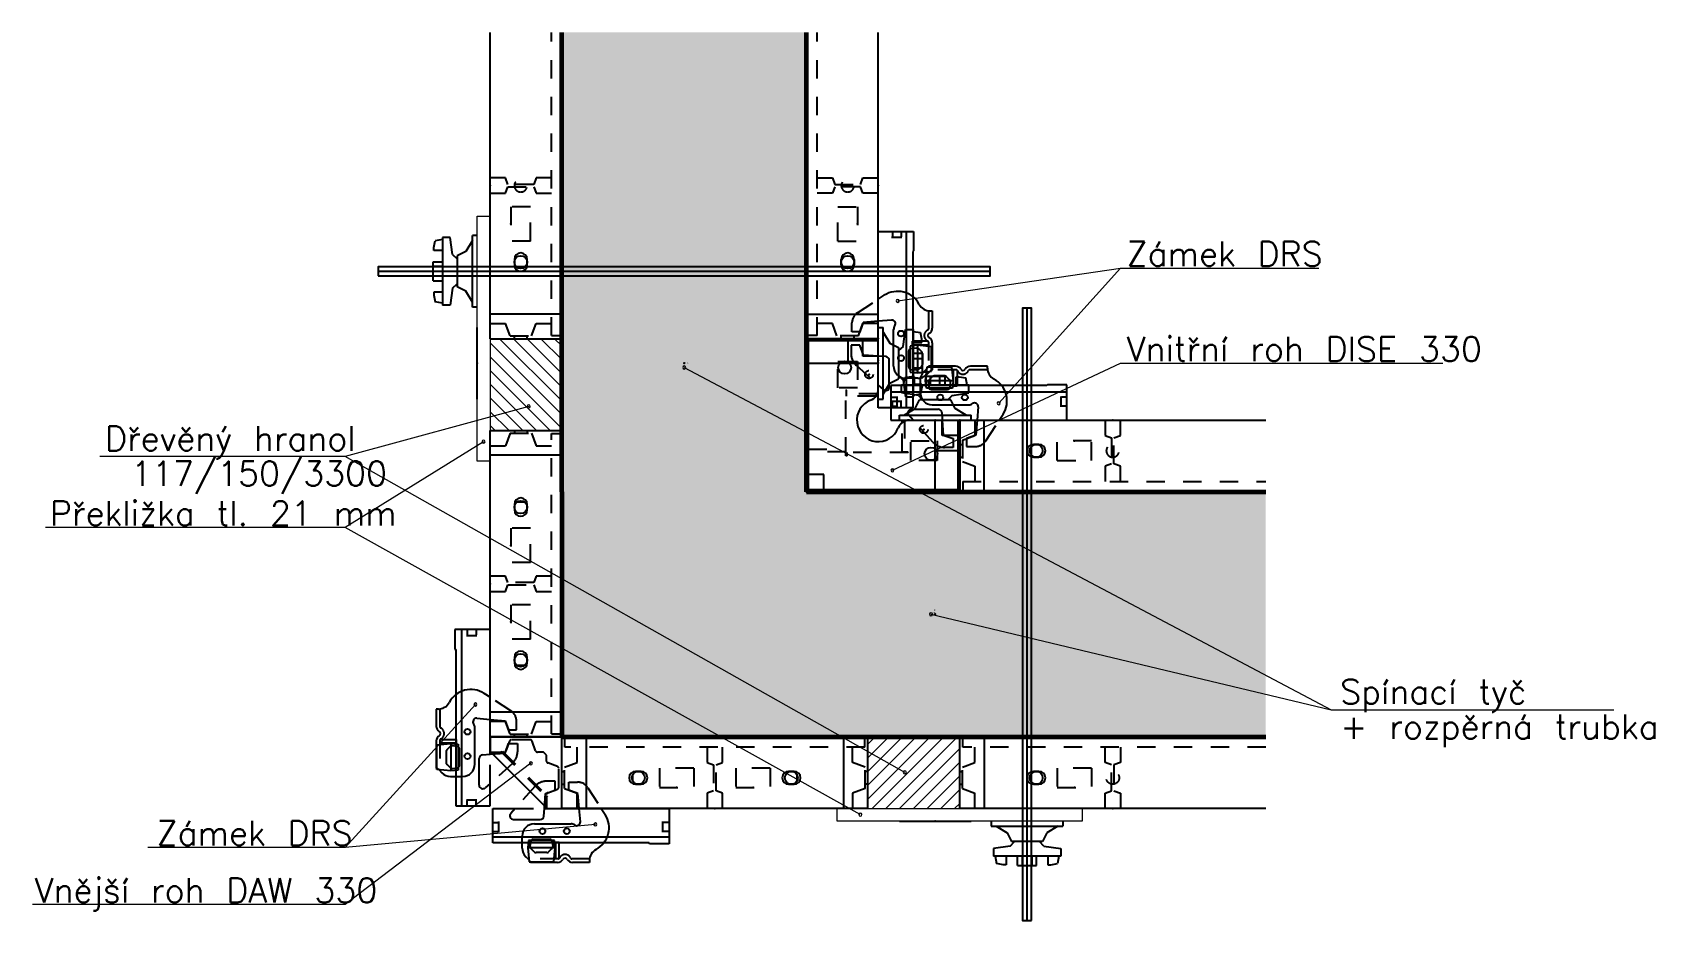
# Model space of a CAD drawing. Header units: millimetres. Extents: x -3518363 to 3223740, y -1530229 to 774657.
# Drawn here: x 2013355 to 2016005, y 33185 to 34635 of the extents above; entities that cross this region are included whole.
import ezdxf

# ---------------------------------------------------------------- set-up
doc = ezdxf.new("R2010")
doc.units = ezdxf.units.MM
doc.header["$LTSCALE"] = 15
doc.header["$MEASUREMENT"] = 0
doc.linetypes.add('104', pattern=[4, 2, -2])
doc.layers.get('0').update_dxf_attribs({"linetype": 'CONTINUOUS'})
for name, color, linetype, lineweight in [('Bloky', 7, 'CONTINUOUS', 15), ('Hatch', 7, 'CONTINUOUS', 15), ('texty', 255, 'CONTINUOUS', 15), ('Velmi tlustá', 10, 'CONTINUOUS', 60)]:
    doc.layers.add(name, color=color, linetype=linetype, lineweight=lineweight)
doc.layers.add('PERI_HELPLINE', color=140, linetype='CONTINUOUS', plot=False)
doc.layers.add('PERI_HIDDEN', color=30, linetype='104', plot=False)
doc.styles.add('PERI-Blocktxt', font='arial.ttf')
doc.styles.add('PERI-txt-arial', font='arial.ttf')
doc.styles.get("Standard").update_dxf_attribs({"font": 'txt.shx'})

msp = doc.modelspace()

# ---------------------------------------------------------------- hatches: boundary and pattern name
at = {"layer": 'Bloky', "true_color": 0x939598}
h = msp.add_hatch(dxfattribs=at)
h.set_pattern_fill('ANSI31', color=252, scale=5, angle=-90)
h.set_pattern_definition([(315, (1803761.233, 563066.554), (11.22532015, 11.22532015), [])])
h.paths.add_polyline_path([(2014219.766, 34135), (2014102.766, 34135), (2014102.766, 33985), (2014219.766, 33985)])
h = msp.add_hatch(dxfattribs=at)
h.set_pattern_fill('ANSI31', color=252, scale=5)
h.set_pattern_definition([(45, (1485788.213, -176973.534), (-11.22532015, 11.22532015), [])])
h.paths.add_polyline_path([(2014719.766, 33485), (2014719.766, 33368), (2014869.766, 33368), (2014869.766, 33485)])
at = {"layer": 'Hatch', "true_color": 0x939598}
h = msp.add_hatch(color=252, dxfattribs=at)
h.dxf.hatch_style = 1
h.paths.add_polyline_path([(2014619.766, 34635), (2014219.766, 34635), (2014219.766, 33885), (2014219.766, 33485), (2014619.766, 33485), (2015369.766, 33485), (2015369.766, 33885), (2014619.766, 33885)])
h.paths.add_polyline_path([(2014221.003, 34134.748), (2014221.003, 34138.044), (2014219.503, 34138.044), (2014219.503, 34134.748)], flags=24)
h.paths.add_polyline_path([(2014221.686, 34134.612), (2014221.686, 34143.887), (2014219.358, 34143.887), (2014219.358, 34134.612)], flags=9)
h.paths.add_polyline_path([(2014869.514, 33883.763), (2014872.81, 33883.763), (2014872.81, 33885.263), (2014869.514, 33885.263)], flags=8)
h.paths.add_polyline_path([(2014869.378, 33883.08), (2014878.653, 33883.08), (2014878.653, 33885.409), (2014869.378, 33885.409)], flags=24)
h.paths.add_polyline_path([(2014620.016, 34134.748), (2014620.016, 34138.044), (2014618.516, 34138.044), (2014618.516, 34134.748)], flags=24)
h.paths.add_polyline_path([(2014620.18, 34134.612), (2014620.18, 34143.887), (2014617.852, 34143.887), (2014617.852, 34134.612)], flags=25)

# ---------------------------------------------------------------- linework, layer by layer
at = {"color": 0, "linetype": 'ByBlock'}
for p, q in [((2014102.766, 34135), (2014102.766, 34635)), ((2014219.766, 34135), (2014219.766, 34635)), ((2014619.766, 34135), (2014619.766, 34635)), ((2014736.766, 34135), (2014736.766, 34635)), ((2014010.766, 34284), (2014012.683, 34294.869)), ((2014024.766, 34297), (2014012.683, 34294.869)), ((2014024.766, 34300), (2014024.766, 34190)), ((2014037.401, 34300), (2014024.766, 34300)), ((2014041.271, 34272.464), (2014037.401, 34300)), ((2014073.766, 34295.5), (2014062.766, 34277.533)), ((2014081.766, 34303.5), (2014073.766, 34303.5)), ((2014073.766, 34186.5), (2014073.766, 34303.5)), ((2014736.766, 34163.444), (2014736.766, 34310.252)), ((2014736.766, 34310.252), (2014794.387, 34310.252)), ((2014775.39, 34300.252), (2014758.331, 34300.252)), ((2014759.766, 34309.206), (2014759.766, 34301.407)), ((2014774.266, 34309.206), (2014774.266, 34301.407)), ((2014782.887, 34022.252), (2014782.887, 34310.252)), ((2014794.387, 34310.252), (2014794.387, 34278.252)), ((2014010.766, 34279), (2014010.766, 34284)), ((2014024.766, 34279), (2014010.766, 34279)), ((2014041.271, 34272.464), (2014048.783, 34265.558)), ((2014062.766, 34277.533), (2014048.783, 34270.417)), ((2014048.783, 34270.417), (2014048.783, 34219.583)), ((2014142.266, 34264.5), (2014142.266, 34255.5)), ((2014163.266, 34255.5), (2014163.266, 34264.5)), ((2014676.266, 34255.5), (2014676.266, 34264.5)), ((2014697.266, 34264.5), (2014697.266, 34255.5)), ((2014794.387, 34278.252), (2014793.13, 34277.526)), ((2014793.13, 34277.526), (2014793.13, 34022.252)), ((2014009.766, 34260.561), (2014024.766, 34260.561)), ((2014009.766, 34229.439), (2014009.766, 34260.561)), ((2014024.766, 34252.78), (2014009.766, 34252.78)), ((2014024.766, 34237.22), (2014009.766, 34237.22)), ((2014009.766, 34229.439), (2014024.766, 34229.439)), ((2014010.766, 34211), (2014010.766, 34206)), ((2014024.766, 34211), (2014010.766, 34211)), ((2014041.271, 34217.536), (2014037.401, 34190)), ((2014041.271, 34217.536), (2014048.783, 34224.442)), ((2014062.766, 34212.467), (2014048.783, 34219.583)), ((2014073.766, 34194.5), (2014062.766, 34212.467)), ((2014010.766, 34206), (2014012.683, 34195.131)), ((2014024.766, 34193), (2014012.683, 34195.131)), ((2014037.401, 34190), (2014024.766, 34190)), ((2014081.766, 34186.5), (2014073.766, 34186.5)), ((2014736.766, 34199.458), (2014746.601, 34205.845)), ((2014758.364, 34165.334), (2014736.766, 34163.444)), ((2014736.766, 34106.556), (2014736.766, 34163.444)), ((2014821.452, 34180.298), (2014824.886, 34180.298)), ((2014824.886, 34180.298), (2014824.886, 34152.422)), ((2014081.766, 34036.5), (2014081.766, 34153.5)), ((2014102.766, 34135), (2014219.766, 34135)), ((2014736.766, 34135), (2014619.766, 34135)), ((2014619.766, 34135), (2014619.766, 33885)), ((2014736.766, 34135), (2014619.766, 34135)), ((2014622.766, 34132), (2014736.766, 34132)), ((2014622.766, 33888), (2014622.766, 34131.5)), ((2014736.766, 34153.5), (2014744.766, 34153.5)), ((2014736.766, 34036.5), (2014736.766, 34153.5)), ((2014736.766, 34041), (2014736.766, 34135)), ((2014744.766, 34036.5), (2014744.766, 34153.5)), ((2014744.766, 34145.5), (2014755.766, 34127.533)), ((2014761.886, 34090.298), (2014761.886, 34150.029)), ((2014777.262, 34122.464), (2014781.132, 34150)), ((2014781.132, 34150), (2014793.766, 34150)), ((2014793.766, 34150), (2014793.766, 34040)), ((2014793.766, 34147), (2014805.85, 34144.869)), ((2014807.766, 34134), (2014805.85, 34144.869)), ((2014807.766, 34129), (2014807.766, 34134)), ((2014749.185, 34105.687), (2014736.766, 34106.556)), ((2014755.766, 34127.533), (2014769.75, 34120.417)), ((2014777.262, 34122.464), (2014769.75, 34115.558)), ((2014769.75, 34120.417), (2014769.75, 34069.583)), ((2014786.886, 34088.371), (2014786.886, 34115.225)), ((2014800.887, 34124.294), (2014788.887, 34123.033)), ((2014788.887, 34123.033), (2014788.887, 34080.561)), ((2014793.766, 34129), (2014807.766, 34129)), ((2014808.766, 34110.561), (2014793.766, 34110.561)), ((2014823.887, 34121.877), (2014800.887, 34124.294)), ((2014800.887, 34123.609), (2014800.887, 34080.354)), ((2014808.766, 34079.439), (2014808.766, 34110.561)), ((2014823.887, 34081.717), (2014823.887, 34121.877)), ((2014824.886, 34128.173), (2014824.886, 34084.047)), ((2014678.565, 34098), (2014684.968, 34098)), ((2014754.766, 34056.252), (2014754.766, 34099.702)), ((2014788.887, 34080.561), (2014800.887, 34079.3)), ((2014793.766, 34102.78), (2014808.766, 34102.78)), ((2014793.766, 34087.22), (2014808.766, 34087.22)), ((2014808.766, 34079.439), (2014793.766, 34079.439)), ((2014800.887, 34079.3), (2014823.887, 34081.717)), ((2014815.671, 34085.511), (2014810.922, 34080.762)), ((2014814.066, 34066.121), (2014816.484, 34089.121)), ((2014820.277, 34080.904), (2014815.529, 34076.156)), ((2014816.484, 34089.121), (2014856.643, 34089.121)), ((2014862.94, 34090.12), (2014818.813, 34090.12)), ((2014856.643, 34089.121), (2014859.06, 34066.121)), ((2014915.064, 34090.12), (2014887.189, 34090.12)), ((2014915.064, 34086.686), (2014915.064, 34090.12)), ((2014736.766, 34022.252), (2014736.766, 34058.983)), ((2014736.766, 34058.983), (2014744.752, 34051.793)), ((2014744.766, 34044.5), (2014755.766, 34062.467)), ((2014755.766, 34062.467), (2014769.75, 34069.583)), ((2015012.293, 34058.364), (2014757.019, 34058.364)), ((2014757.019, 34058.364), (2014757.019, 34002)), ((2014777.262, 34067.536), (2014769.75, 34074.442)), ((2014884.766, 34059), (2014774.766, 34059)), ((2014774.766, 34046.365), (2014774.766, 34059)), ((2014777.262, 34067.536), (2014781.132, 34040)), ((2014777.766, 34059), (2014779.897, 34071.083)), ((2014790.766, 34073), (2014779.897, 34071.083)), ((2014801.386, 34070.298), (2014781.886, 34070.298)), ((2014795.766, 34073), (2014790.766, 34073)), ((2014793.766, 34061), (2014807.766, 34061)), ((2014795.766, 34059), (2014795.766, 34073)), ((2014805.064, 34066.62), (2014805.064, 34047.12)), ((2014807.766, 34056), (2014805.85, 34045.131)), ((2014807.766, 34061), (2014807.766, 34056)), ((2014815.327, 34054.121), (2014814.066, 34066.121)), ((2014814.206, 34074), (2014845.327, 34074)), ((2014814.206, 34074), (2014814.206, 34059)), ((2014858.375, 34066.121), (2014815.121, 34066.121)), ((2014857.799, 34054.121), (2014815.327, 34054.121)), ((2014821.986, 34059), (2014821.986, 34074)), ((2014823.137, 34052.12), (2014849.991, 34052.12)), ((2014837.547, 34059), (2014837.547, 34074)), ((2014845.327, 34074), (2014845.327, 34059)), ((2014859.06, 34066.121), (2014857.799, 34054.121)), ((2014863.766, 34073), (2014868.766, 34073)), ((2014863.766, 34059), (2014863.766, 34073)), ((2014868.766, 34073), (2014879.636, 34071.083)), ((2014881.766, 34059), (2014879.636, 34071.083)), ((2014884.766, 34046.365), (2014884.766, 34059)), ((2015013.019, 34059.621), (2015012.293, 34058.364)), ((2015045.019, 34059.621), (2015013.019, 34059.621)), ((2015045.019, 34002), (2015045.019, 34059.621)), ((2014736.766, 34041), (2014732.588, 34041)), ((2014736.766, 34045), (2014734.993, 34045)), ((2014736.766, 34036.5), (2014744.766, 34036.5)), ((2014757.019, 34048.121), (2015045.019, 34048.121)), ((2014758.065, 34039.5), (2014765.864, 34039.5)), ((2014758.065, 34025), (2014765.864, 34025)), ((2014775.39, 34032.252), (2014758.331, 34032.252)), ((2014759.766, 34023.299), (2014759.766, 34031.098)), ((2014767.019, 34040.623), (2014767.019, 34023.565)), ((2014774.266, 34023.299), (2014774.266, 34031.098)), ((2014802.302, 34042.496), (2014774.766, 34046.365)), ((2014781.132, 34040), (2014793.766, 34040)), ((2014793.766, 34043), (2014805.85, 34045.131)), ((2014797.234, 34021), (2014804.35, 34034.983)), ((2014802.302, 34042.496), (2014809.209, 34034.983)), ((2014855.183, 34034.983), (2014804.35, 34034.983)), ((2014825.064, 34027.12), (2014884.796, 34027.12)), ((2014857.231, 34042.496), (2014850.324, 34034.983)), ((2014862.299, 34021), (2014855.183, 34034.983)), ((2014857.231, 34042.496), (2014884.766, 34046.365)), ((2015035.019, 34040.623), (2015035.019, 34023.565)), ((2015043.972, 34039.5), (2015036.173, 34039.5)), ((2015043.972, 34025), (2015036.173, 34025)), ((2014793.13, 34022.252), (2014736.766, 34022.252)), ((2014757.019, 34002), (2014793.75, 34002)), ((2014771.266, 34010), (2014888.266, 34010)), ((2014771.266, 34002), (2014771.266, 34010)), ((2014771.266, 34002), (2014888.266, 34002)), ((2014775.766, 34002), (2014869.766, 34002)), ((2014775.766, 33997.821), (2014775.766, 34002)), ((2014779.266, 34010), (2014797.234, 34021)), ((2014793.75, 34002), (2014786.56, 34009.985)), ((2014791.019, 34020), (2014834.468, 34020)), ((2014840.454, 34014.419), (2014841.322, 34002)), ((2014841.322, 34002), (2014898.211, 34002)), ((2014880.266, 34010), (2014862.299, 34021)), ((2014866.766, 34002), (2014866.766, 33888)), ((2014869.766, 33885), (2014869.766, 34002)), ((2014869.766, 34002), (2015369.766, 34002)), ((2014869.766, 34002), (2014869.766, 33885)), ((2014888.266, 34002), (2014888.266, 34010)), ((2014900.1, 34023.597), (2014898.211, 34002)), ((2014898.211, 34002), (2015045.019, 34002)), ((2014934.224, 34002), (2014940.611, 34011.834)), ((2014102.766, 33485), (2014102.766, 33985)), ((2014102.766, 33985), (2014219.766, 33985)), ((2014219.766, 33485), (2014219.766, 33985)), ((2014832.766, 33950.202), (2014832.766, 33943.798)), ((2014999.266, 33962.5), (2014990.266, 33962.5)), ((2014990.266, 33941.5), (2014999.266, 33941.5)), ((2014147.013, 33868.783), (2014158.52, 33868.783)), ((2014619.766, 33885), (2014869.766, 33885)), ((2014866.766, 33888), (2014622.766, 33888)), ((2014869.766, 33885), (2015369.766, 33885)), ((2014142.266, 33864.5), (2014142.266, 33855.5)), ((2014163.266, 33855.5), (2014163.266, 33864.5)), ((2014102.766, 33660.252), (2014045.145, 33660.252)), ((2014045.145, 33660.252), (2014045.145, 33628.252)), ((2014056.645, 33372.252), (2014056.645, 33660.252)), ((2014065.266, 33659.206), (2014065.266, 33651.407)), ((2014079.766, 33659.206), (2014079.766, 33651.407)), ((2014102.766, 33513.444), (2014102.766, 33660.252)), ((2014045.145, 33628.252), (2014046.403, 33627.526)), ((2014046.403, 33627.526), (2014046.403, 33372.252)), ((2014064.143, 33650.252), (2014081.201, 33650.252)), ((2014142.266, 33614.5), (2014142.266, 33605.5)), ((2014158.52, 33601.217), (2014147.013, 33601.217)), ((2014163.266, 33605.5), (2014163.266, 33614.5)), ((2014102.766, 33549.458), (2014092.932, 33555.845)), ((2014018.08, 33530.298), (2014014.646, 33530.298)), ((2014014.646, 33530.298), (2014014.646, 33502.422)), ((2014077.646, 33440.298), (2014077.646, 33500.029)), ((2014081.169, 33515.334), (2014102.766, 33513.444)), ((2014102.766, 33456.556), (2014102.766, 33513.444)), ((2014014.646, 33478.173), (2014014.646, 33434.047)), ((2014015.645, 33471.877), (2014038.645, 33474.294)), ((2014015.645, 33431.717), (2014015.645, 33471.877)), ((2014038.645, 33474.294), (2014050.645, 33473.033)), ((2014038.645, 33473.609), (2014038.645, 33430.354)), ((2014050.645, 33473.033), (2014050.645, 33430.561)), ((2014219.766, 33485), (2014102.766, 33485)), ((2014102.766, 33485), (2014102.766, 33461)), ((2014102.766, 33485), (2014219.766, 33485)), ((2014219.766, 33368), (2014219.766, 33485)), ((2014719.766, 33485), (2014219.766, 33485)), ((2014219.766, 33368), (2014219.766, 33485)), ((2014719.766, 33368), (2014719.766, 33485)), ((2015369.766, 33485), (2014869.766, 33485)), ((2014869.766, 33368), (2014869.766, 33485)), ((2014052.646, 33438.371), (2014052.646, 33465.225)), ((2014084.766, 33406.252), (2014084.766, 33449.702)), ((2014090.348, 33455.687), (2014102.766, 33456.556)), ((2014103.766, 33460), (2014194.766, 33369)), ((2014038.645, 33429.3), (2014015.645, 33431.717)), ((2014019.256, 33430.904), (2014024.004, 33426.156)), ((2014038.146, 33420.298), (2014057.646, 33420.298)), ((2014050.645, 33430.561), (2014038.645, 33429.3)), ((2014335.983, 33412.246), (2014335.983, 33423.754)), ((2014349.266, 33428.5), (2014340.266, 33428.5)), ((2014599.266, 33428.5), (2014590.266, 33428.5)), ((2014603.55, 33423.754), (2014603.55, 33412.246)), ((2014999.266, 33428.5), (2014990.266, 33428.5)), ((2014102.766, 33408.983), (2014094.781, 33401.793)), ((2014102.766, 33372.252), (2014102.766, 33408.983)), ((2014340.266, 33407.5), (2014349.266, 33407.5)), ((2014590.266, 33407.5), (2014599.266, 33407.5)), ((2014990.266, 33407.5), (2014999.266, 33407.5)), ((2014046.403, 33372.252), (2014102.766, 33372.252)), ((2014064.143, 33382.252), (2014081.201, 33382.252)), ((2014065.266, 33373.299), (2014065.266, 33381.098)), ((2014079.766, 33373.299), (2014079.766, 33381.098)), ((2014107.019, 33311.636), (2014107.019, 33368)), ((2014107.019, 33368), (2014143.75, 33368)), ((2014143.75, 33368), (2014136.56, 33360.015)), ((2014190.454, 33355.581), (2014191.322, 33368)), ((2014191.322, 33368), (2014248.211, 33368)), ((2014195.766, 33368), (2014219.766, 33368)), ((2014719.766, 33368), (2014219.766, 33368)), ((2014250.1, 33346.403), (2014248.211, 33368)), ((2014248.211, 33368), (2014395.019, 33368)), ((2014284.224, 33368), (2014290.611, 33358.166)), ((2014395.019, 33368), (2014395.019, 33310.379)), ((2015369.766, 33368), (2014869.766, 33368)), ((2014108.065, 33345), (2014115.864, 33345)), ((2014117.019, 33329.377), (2014117.019, 33346.435)), ((2014141.019, 33350), (2014184.468, 33350)), ((2014175.064, 33342.88), (2014234.796, 33342.88)), ((2014385.019, 33329.377), (2014385.019, 33346.435)), ((2014393.972, 33345), (2014386.173, 33345)), ((2014771.266, 33347), (2014888.266, 33347)), ((2014921.266, 33347), (2014921.266, 33339)), ((2014921.266, 33339), (2015038.266, 33339)), ((2014929.266, 33339), (2014947.234, 33328)), ((2015030.266, 33339), (2015012.299, 33328)), ((2015038.266, 33347), (2015038.266, 33339)), ((2014107.019, 33321.879), (2014395.019, 33321.879)), ((2014362.293, 33311.636), (2014107.019, 33311.636)), ((2014108.065, 33330.5), (2014115.864, 33330.5)), ((2014155.064, 33303.38), (2014155.064, 33322.88)), ((2014165.327, 33315.879), (2014164.066, 33303.879)), ((2014207.799, 33315.879), (2014165.327, 33315.879)), ((2014173.137, 33317.88), (2014199.991, 33317.88)), ((2014209.06, 33303.879), (2014207.799, 33315.879)), ((2014363.019, 33310.379), (2014362.293, 33311.636)), ((2014395.019, 33310.379), (2014363.019, 33310.379)), ((2014393.972, 33330.5), (2014386.173, 33330.5)), ((2014947.234, 33328), (2014954.35, 33314.017)), ((2014952.302, 33306.504), (2014959.209, 33314.017)), ((2015005.183, 33314.017), (2014954.35, 33314.017)), ((2015007.231, 33306.504), (2015000.324, 33314.017)), ((2015012.299, 33328), (2015005.183, 33314.017)), ((2014165.671, 33284.489), (2014160.922, 33289.238)), ((2014164.066, 33303.879), (2014166.484, 33280.879)), ((2014208.375, 33303.879), (2014165.121, 33303.879)), ((2014206.643, 33280.879), (2014209.06, 33303.879)), ((2014265.064, 33283.314), (2014265.064, 33279.88)), ((2014952.302, 33306.504), (2014924.766, 33302.635)), ((2014924.766, 33302.635), (2014924.766, 33290)), ((2015034.766, 33290), (2014924.766, 33290)), ((2014927.766, 33290), (2014929.897, 33277.917)), ((2014945.766, 33290), (2014945.766, 33276)), ((2014964.206, 33275), (2014964.206, 33290)), ((2014971.986, 33290), (2014971.986, 33275)), ((2014987.547, 33290), (2014987.547, 33275)), ((2014995.327, 33275), (2014995.327, 33290)), ((2015007.231, 33306.504), (2015034.766, 33302.635)), ((2015013.766, 33290), (2015013.766, 33276)), ((2015031.766, 33290), (2015029.636, 33277.917)), ((2015034.766, 33302.635), (2015034.766, 33290)), ((2014166.484, 33280.879), (2014206.643, 33280.879)), ((2014212.94, 33279.88), (2014168.813, 33279.88)), ((2014265.064, 33279.88), (2014237.189, 33279.88)), ((2014940.766, 33276), (2014929.897, 33277.917)), ((2014945.766, 33276), (2014940.766, 33276)), ((2014964.206, 33275), (2014995.327, 33275)), ((2015013.766, 33276), (2015018.766, 33276)), ((2015018.766, 33276), (2015029.636, 33277.917))]:
    msp.add_line(p, q, dxfattribs=at)
for points in [[(2013919.766, 34237.5), (2014919.766, 34237.5), (2014919.766, 34252.5), (2013919.766, 34252.5)], [(2014987.266, 33185), (2014987.266, 34185), (2014972.266, 34185), (2014972.266, 33185)]]:
    msp.add_lwpolyline(points, close=True, dxfattribs=at)
for centre, radius in [((2014152.766, 34260), 10.5), ((2014686.766, 34260), 10.5), ((2014773.886, 34143.298), 4.75), ((2014773.886, 34103.298), 4.75), ((2014681.766, 34088), 10.5), ((2014838.064, 34039.12), 4.75), ((2014878.064, 34039.12), 4.75), ((2014822.766, 33947), 10.5), ((2014994.766, 33952), 10.5), ((2014152.766, 33860), 10.5), ((2014152.766, 33610), 10.5), ((2014065.646, 33493.298), 4.75), ((2014065.646, 33453.298), 4.75), ((2014344.766, 33418), 10.5), ((2014594.766, 33418), 10.5), ((2014994.766, 33418), 10.5), ((2014188.064, 33330.88), 4.75), ((2014228.064, 33330.88), 4.75)]:
    msp.add_circle(centre, radius, dxfattribs=at)
for centre, radius, start, end in [((2014152.766, 34264.5), 10.5, 0, 180), ((2014686.766, 34264.5), 10.5, 0, 180), ((2014152.766, 34255.5), 10.5, 180, 0), ((2014686.766, 34255.5), 10.5, 180, 0), ((2014768.386, 34172.298), 40, 27.818139, 123), ((2014821.452, 34200.298), 20, 207.818139, 270), ((2014758.886, 34159.357), 6, 324.340912, 95), ((2014771.886, 34150.029), 10, 144.340912, 180), ((2014821.886, 34140.298), 4, 120, 240), ((2014814.886, 34152.422), 10, 300, 360), ((2014814.886, 34128.173), 10, 0, 60), ((2014748.766, 34099.702), 6, 0, 86), ((2014790.886, 34115.225), 4, 119.983221, 180), ((2014781.886, 34090.298), 20, 180, 270), ((2014790.886, 34088.371), 4, 180, 240), ((2014825.064, 34066.62), 20, 135, 180), ((2014805.064, 34096.117), 15, 315, 317.695679), ((2014805.064, 34096.117), 15, 332.197148, 336.432346), ((2014830.884, 34070.298), 15, 132.304321, 135), ((2014830.884, 34070.298), 15, 113.567654, 117.802852), ((2014862.94, 34080.12), 10, 30, 90), ((2014875.064, 34087.12), 4, 210, 330), ((2014887.189, 34080.12), 10, 90, 150), ((2014935.064, 34086.686), 20, 180, 242.181861), ((2014716.766, 34053.235), 20, 291.323686, 0), ((2014748.766, 34056.252), 6, 228, 0), ((2014801.386, 34090.298), 20, 270, 315), ((2014823.137, 34056.12), 4, 210, 270), ((2014849.991, 34056.12), 4, 270, 330.016779), ((2014907.064, 34033.62), 40, 327, 62.181861), ((2014736.766, 34002), 35, 111.323686, 338.676314), ((2014825.064, 34047.12), 20, 180, 270), ((2014884.796, 34037.12), 10, 270, 305.659088), ((2014894.123, 34024.12), 6, 355, 125.659088), ((2014788.001, 33982), 20, 90, 158.676314), ((2014791.019, 34014), 6, 90, 222), ((2014834.468, 34014), 6, 4, 90), ((2014990.266, 33952), 10.5, 90, 270), ((2014999.266, 33952), 10.5, 270, 90), ((2014152.766, 33864.5), 10.5, 0, 180), ((2014152.766, 33855.5), 10.5, 180, 0), ((2014152.766, 33614.5), 10.5, 0, 180), ((2014152.766, 33605.5), 10.5, 180, 0), ((2014071.146, 33522.298), 40, 57, 152.181861), ((2014018.08, 33550.298), 20, 270, 332.181861), ((2014024.646, 33502.422), 10, 180, 240), ((2014080.646, 33509.357), 6, 85, 215.659088), ((2014067.646, 33500.029), 10, 360, 35.659088), ((2014024.646, 33478.173), 10, 120, 180), ((2014017.646, 33490.298), 4, 300, 60), ((2014048.646, 33465.225), 4, 360, 60.016779), ((2014090.766, 33449.702), 6, 94, 180), ((2014103.766, 33461), 1, 180, 270), ((2014008.649, 33420.298), 15, 62.197148, 66.432346), ((2014008.649, 33420.298), 15, 45, 47.695679), ((2014038.146, 33440.298), 20, 225, 270), ((2014048.646, 33438.371), 4, 300, 0), ((2014057.646, 33440.298), 20, 270, 0), ((2014340.266, 33418), 10.5, 90, 270), ((2014349.266, 33418), 10.5, 270, 90), ((2014590.266, 33418), 10.5, 90, 270), ((2014599.266, 33418), 10.5, 270, 90), ((2014990.266, 33418), 10.5, 90, 270), ((2014999.266, 33418), 10.5, 270, 90), ((2014090.766, 33406.252), 6, 180, 312), ((2014195.766, 33369), 1, 180, 270), ((2014141.019, 33356), 6, 138, 270), ((2014175.064, 33322.88), 20, 90, 180), ((2014184.468, 33356), 6, 270, 356), ((2014234.796, 33332.88), 10, 54.340912, 90), ((2014244.123, 33345.88), 6, 234.340912, 5), ((2014257.064, 33336.38), 40, 297.818139, 33), ((2014173.137, 33313.88), 4, 90, 150), ((2014199.991, 33313.88), 4, 29.983221, 90), ((2014175.064, 33303.38), 20, 180, 225), ((2014155.064, 33273.883), 15, 42.304321, 45), ((2014212.94, 33289.88), 10, 270, 330), ((2014225.064, 33282.88), 4, 30, 150), ((2014237.189, 33289.88), 10, 210, 270), ((2014285.064, 33283.314), 20, 117.818139, 180), ((2014155.064, 33273.883), 15, 23.567654, 27.802852)]:
    msp.add_arc(centre, radius, start, end, dxfattribs=at)
at = {"layer": 'Bloky'}
for p, q in [((2014081.766, 34335), (2014102.766, 34335)), ((2014081.766, 33935), (2014081.766, 34335)), ((2014102.766, 34185), (2014102.766, 33935)), ((2014219.766, 34135), (2014102.766, 34135)), ((2014102.766, 34135), (2014102.766, 33985)), ((2014219.766, 33985), (2014219.766, 34135)), ((2014102.766, 33985), (2014219.766, 33985)), ((2014102.766, 33935), (2014081.766, 33935)), ((2014719.766, 33485), (2014719.766, 33368)), ((2014869.766, 33485), (2014719.766, 33485)), ((2014869.766, 33368), (2014869.766, 33485)), ((2014669.766, 33347), (2014669.766, 33368)), ((2014669.766, 33368), (2014919.766, 33368)), ((2014719.766, 33368), (2014869.766, 33368)), ((2015069.766, 33368), (2015069.766, 33347)), ((2015069.766, 33347), (2014669.766, 33347))]:
    msp.add_line(p, q, dxfattribs=at)
at = {"layer": 'PERI_HELPLINE'}
for p, q in [((2013919.766, 34245), (2014919.766, 34245)), ((2014979.766, 33185), (2014979.766, 34185)), ((2014219.766, 34175), (2014102.766, 34175)), ((2014619.766, 34175), (2014736.766, 34175)), ((2014686.766, 34135), (2014686.766, 34095)), ((2014619.766, 34095), (2014736.766, 34095)), ((2014829.766, 33885), (2014829.766, 34002)), ((2014909.766, 33885), (2014909.766, 34002)), ((2014869.766, 33952), (2014829.766, 33952)), ((2014219.766, 33945.039), (2014102.766, 33945.039)), ((2014219.766, 33525.039), (2014102.766, 33525.039)), ((2014259.728, 33485), (2014259.728, 33368)), ((2014679.728, 33485), (2014679.728, 33368)), ((2014909.766, 33485), (2014909.766, 33368))]:
    msp.add_line(p, q, dxfattribs=at)
for p in [(2014102.766, 34385), (2014736.766, 34385), (2014136.766, 34322.5), (2014702.766, 34322.5), (2014219.766, 34135), (2014619.766, 34135), (2014736.766, 34135.275), (2014081.766, 34095), (2014419.766, 34095), (2014736.766, 34095), (2014721.766, 34076.5), (2014829.766, 34002), (2014870.041, 34002), (2015119.766, 34002), (2014219.766, 33985), (2014811.266, 33987), (2015057.266, 33968), (2014619.766, 33885), (2014869.766, 33885), (2014136.766, 33797.5), (2014102.766, 33735), (2014829.766, 33685), (2014136.766, 33672.5), (2014102.766, 33485.275), (2014219.766, 33485), (2014219.766, 33485), (2014219.766, 33485), (2014719.766, 33485), (2014407.266, 33402), (2014532.266, 33402), (2015057.266, 33402), (2014220.041, 33368), (2014469.766, 33368), (2015119.766, 33368), (2014829.766, 33347)]:
    msp.add_point(p, dxfattribs=at)
at = {"layer": 'PERI_HIDDEN'}
for p, q in [((2014202.766, 34140), (2014202.766, 34635)), ((2014636.766, 34140), (2014636.766, 34635)), ((2014127.766, 34397.5), (2014102.766, 34397.5)), ((2014131.588, 34387), (2014127.766, 34397.5)), ((2014177.766, 34397.5), (2014173.945, 34387)), ((2014202.766, 34397.5), (2014177.766, 34397.5)), ((2014636.766, 34397.5), (2014661.766, 34397.5)), ((2014661.766, 34397.5), (2014665.588, 34387)), ((2014707.945, 34387), (2014711.766, 34397.5)), ((2014711.766, 34397.5), (2014736.766, 34397.5)), ((2014102.766, 34372.5), (2014127.766, 34372.5)), ((2014127.766, 34372.5), (2014131.588, 34383)), ((2014173.945, 34387), (2014131.588, 34387)), ((2014131.588, 34383), (2014173.945, 34383)), ((2014173.945, 34383), (2014177.766, 34372.5)), ((2014177.766, 34372.5), (2014202.766, 34372.5)), ((2014661.766, 34372.5), (2014636.766, 34372.5)), ((2014665.588, 34383), (2014661.766, 34372.5)), ((2014665.588, 34387), (2014707.945, 34387)), ((2014707.945, 34383), (2014665.588, 34383)), ((2014711.766, 34372.5), (2014707.945, 34383)), ((2014736.766, 34372.5), (2014711.766, 34372.5)), ((2014168.766, 34294.5), (2014136.766, 34294.5)), ((2014670.766, 34294.5), (2014702.766, 34294.5)), ((2014102.766, 34160), (2014127.766, 34160)), ((2014135.264, 34139.4), (2014127.766, 34160)), ((2014170.269, 34139.4), (2014177.766, 34160)), ((2014177.766, 34160), (2014202.766, 34160)), ((2014661.766, 34160), (2014636.766, 34160)), ((2014669.264, 34139.4), (2014661.766, 34160)), ((2014704.269, 34139.4), (2014711.766, 34160)), ((2014736.766, 34160), (2014711.766, 34160)), ((2014818.886, 34180.298), (2014818.886, 34151.206)), ((2014135.264, 34139.4), (2014170.269, 34139.4)), ((2014142.266, 34135), (2014142.266, 34139.4)), ((2014163.266, 34135), (2014163.266, 34139.4)), ((2014202.766, 34140), (2014219.766, 34140)), ((2014636.766, 34140), (2014619.766, 34140)), ((2014704.269, 34139.4), (2014669.264, 34139.4)), ((2014676.266, 34135), (2014676.266, 34139.4)), ((2014676.266, 34135), (2014676.266, 34132)), ((2014697.266, 34135), (2014697.266, 34139.4)), ((2014697.266, 34135), (2014697.266, 34132)), ((2014711.766, 34106.5), (2014711.766, 34132)), ((2014622.766, 34105), (2014619.766, 34105)), ((2014736.766, 34106.5), (2014711.766, 34106.5)), ((2014736.766, 34058.983), (2014736.766, 34106.556)), ((2014790.468, 34119.203), (2014798.989, 34120.098)), ((2014802.236, 34118.949), (2014807.715, 34113.469)), ((2014808.886, 34110.641), (2014808.886, 34092.955)), ((2014818.886, 34129.389), (2014818.886, 34079.513)), ((2014622.766, 34085), (2014619.766, 34085)), ((2014670.766, 34055), (2014670.766, 34098)), ((2014670.766, 34098), (2014678.565, 34098)), ((2014684.968, 34098), (2014702.766, 34098)), ((2014702.766, 34098), (2014702.766, 34055)), ((2014798.989, 34083.497), (2014790.468, 34084.393)), ((2014807.715, 34090.126), (2014802.236, 34084.647)), ((2014864.155, 34084.12), (2014814.28, 34084.12)), ((2014915.064, 34084.12), (2014885.973, 34084.12)), ((2014702.766, 34055), (2014670.766, 34055)), ((2014818.264, 34064.223), (2014819.159, 34055.702)), ((2014824.893, 34072.948), (2014819.413, 34067.469)), ((2014845.407, 34074.12), (2014827.721, 34074.12)), ((2014853.715, 34067.469), (2014848.236, 34072.948)), ((2014853.969, 34055.702), (2014854.865, 34064.223)), ((2014684.766, 34051), (2014683.766, 34051)), ((2014683.766, 33944), (2014683.766, 34051)), ((2014684.766, 34041), (2014684.766, 34051)), ((2014734.993, 34045), (2014684.766, 34045)), ((2014732.588, 34041), (2014684.766, 34041)), ((2014779.766, 34002), (2014779.766, 33950)), ((2014793.75, 34002), (2014841.322, 34002)), ((2014841.266, 33977), (2014841.266, 34002)), ((2014894.766, 34002), (2014894.766, 33977)), ((2015107.266, 34002), (2015107.266, 33977)), ((2015132.266, 33977), (2015132.266, 34002)), ((2014135.264, 33980.6), (2014127.766, 33960)), ((2014135.264, 33980.6), (2014170.269, 33980.6)), ((2014142.266, 33985), (2014142.266, 33980.6)), ((2014163.266, 33985), (2014163.266, 33980.6)), ((2014170.269, 33980.6), (2014177.766, 33960)), ((2014202.766, 33490), (2014202.766, 33980)), ((2014202.766, 33980), (2014219.766, 33980)), ((2014775.766, 33950), (2014775.766, 33997.821)), ((2014866.266, 33977), (2014841.266, 33977)), ((2014874.166, 33969.502), (2014894.766, 33977)), ((2015107.266, 33977), (2015117.766, 33973.178)), ((2015117.766, 33973.178), (2015117.766, 33930.822)), ((2015121.766, 33973.178), (2015132.266, 33977)), ((2015121.766, 33930.822), (2015121.766, 33973.178)), ((2014102.766, 33960), (2014127.766, 33960)), ((2014177.766, 33960), (2014202.766, 33960)), ((2014622.766, 33954.5), (2014683.766, 33954.5)), ((2014683.766, 33950.5), (2014622.766, 33950.5)), ((2014785.766, 33949), (2014685.766, 33949)), ((2014685.766, 33944), (2014685.766, 33949)), ((2014785.766, 33950), (2014775.766, 33950)), ((2014785.766, 33949), (2014785.766, 33950)), ((2014789.766, 33968), (2014832.766, 33968)), ((2014789.766, 33936), (2014789.766, 33968)), ((2014832.766, 33968), (2014832.766, 33950.202)), ((2014869.766, 33962.5), (2014866.766, 33962.5)), ((2014869.766, 33962.5), (2014874.166, 33962.5)), ((2014874.166, 33969.502), (2014874.166, 33934.498)), ((2015029.266, 33936), (2015029.266, 33968)), ((2014685.766, 33944), (2014683.766, 33944)), ((2014832.766, 33936), (2014789.766, 33936)), ((2014832.766, 33943.798), (2014832.766, 33936)), ((2014869.766, 33941.5), (2014866.766, 33941.5)), ((2014869.766, 33941.5), (2014874.166, 33941.5)), ((2014874.166, 33934.498), (2014894.766, 33927)), ((2014894.766, 33927), (2014894.766, 33902)), ((2015117.766, 33930.822), (2015107.266, 33927)), ((2015107.266, 33927), (2015107.266, 33902)), ((2015132.266, 33927), (2015121.766, 33930.822)), ((2015132.266, 33902), (2015132.266, 33927)), ((2014647.766, 33913), (2014622.766, 33913)), ((2014647.766, 33888), (2014647.766, 33913)), ((2014874.766, 33902), (2015369.766, 33902)), ((2014874.766, 33902), (2014874.766, 33885)), ((2014819.766, 33885), (2014819.766, 33888)), ((2014839.766, 33885), (2014839.766, 33888)), ((2014168.766, 33769.5), (2014136.766, 33769.5)), ((2014127.766, 33747.5), (2014102.766, 33747.5)), ((2014131.588, 33737), (2014127.766, 33747.5)), ((2014173.945, 33737), (2014131.588, 33737)), ((2014177.766, 33747.5), (2014173.945, 33737)), ((2014202.766, 33747.5), (2014177.766, 33747.5)), ((2014102.766, 33722.5), (2014127.766, 33722.5)), ((2014127.766, 33722.5), (2014131.588, 33733)), ((2014131.588, 33733), (2014173.945, 33733)), ((2014173.945, 33733), (2014177.766, 33722.5)), ((2014177.766, 33722.5), (2014202.766, 33722.5)), ((2014168.766, 33644.5), (2014136.766, 33644.5)), ((2014020.646, 33530.298), (2014020.646, 33501.206)), ((2014127.766, 33510), (2014102.766, 33510)), ((2014135.264, 33489.4), (2014127.766, 33510)), ((2014170.269, 33489.4), (2014177.766, 33510)), ((2014177.766, 33510), (2014202.766, 33510)), ((2014020.646, 33479.389), (2014020.646, 33429.513)), ((2014037.297, 33468.949), (2014031.818, 33463.469)), ((2014049.065, 33469.203), (2014040.544, 33470.098)), ((2014134.327, 33478.026), (2014128.485, 33461.974)), ((2014135.264, 33489.4), (2014170.269, 33489.4)), ((2014168.386, 33480), (2014137.146, 33480)), ((2014142.266, 33485), (2014142.266, 33489.4)), ((2014163.266, 33485), (2014163.266, 33489.4)), ((2014177.048, 33461.974), (2014171.206, 33478.026)), ((2014202.766, 33490), (2014219.766, 33490)), ((2014224.766, 33468), (2014224.766, 33485)), ((2014714.766, 33468), (2014714.766, 33485)), ((2014874.766, 33468), (2014874.766, 33485)), ((2014030.646, 33460.641), (2014030.646, 33442.955)), ((2014102.766, 33408.983), (2014102.766, 33456.556)), ((2014103.766, 33460), (2014120.352, 33460)), ((2014121.059, 33459.707), (2014122.827, 33461.475)), ((2014121.059, 33459.707), (2014194.474, 33386.293)), ((2014122.827, 33461.475), (2014196.241, 33388.061)), ((2014125.666, 33460), (2014124.984, 33459.318)), ((2014133.018, 33451.284), (2014131.25, 33449.517)), ((2014189.766, 33460), (2014179.867, 33460)), ((2014194.766, 33455), (2014189.766, 33460)), ((2014194.766, 33445.101), (2014194.766, 33455)), ((2014212.793, 33436.439), (2014196.74, 33442.282)), ((2014224.166, 33435.502), (2014244.766, 33443)), ((2014714.766, 33468), (2014224.766, 33468)), ((2014244.766, 33443), (2014244.766, 33468)), ((2014457.266, 33468), (2014457.266, 33443)), ((2014457.266, 33443), (2014467.766, 33439.178)), ((2014471.766, 33439.178), (2014482.266, 33443)), ((2014482.266, 33443), (2014482.266, 33468)), ((2014694.766, 33443), (2014694.766, 33468)), ((2014715.366, 33435.502), (2014694.766, 33443)), ((2014874.166, 33435.502), (2014894.766, 33443)), ((2015369.766, 33468), (2014874.766, 33468)), ((2014894.766, 33443), (2014894.766, 33468)), ((2015107.266, 33443), (2015107.266, 33468)), ((2015117.766, 33439.178), (2015107.266, 33443)), ((2015132.266, 33443), (2015121.766, 33439.178)), ((2015132.266, 33468), (2015132.266, 33443)), ((2014031.818, 33440.126), (2014037.297, 33434.647)), ((2014040.544, 33433.497), (2014049.065, 33434.393)), ((2014214.766, 33402.38), (2014214.766, 33433.62)), ((2014219.766, 33428.5), (2014224.166, 33428.5)), ((2014224.166, 33400.498), (2014224.166, 33435.502)), ((2014435.266, 33434), (2014435.266, 33402)), ((2014467.766, 33439.178), (2014467.766, 33396.822)), ((2014471.766, 33396.822), (2014471.766, 33439.178)), ((2014560.266, 33434), (2014560.266, 33402)), ((2014715.366, 33400.498), (2014715.366, 33435.502)), ((2014719.766, 33428.5), (2014715.366, 33428.5)), ((2014869.766, 33428.5), (2014874.166, 33428.5)), ((2014874.166, 33400.498), (2014874.166, 33435.502)), ((2015085.266, 33434), (2015085.266, 33402)), ((2015117.766, 33396.822), (2015117.766, 33439.178)), ((2015121.766, 33439.178), (2015121.766, 33396.822)), ((2014186.051, 33398.251), (2014184.283, 33396.483)), ((2014194.085, 33390.217), (2014194.766, 33390.899)), ((2014196.74, 33393.718), (2014212.793, 33399.561)), ((2014219.766, 33407.5), (2014224.166, 33407.5)), ((2014224.166, 33400.498), (2014244.766, 33393)), ((2014244.766, 33368), (2014244.766, 33393)), ((2014467.766, 33396.822), (2014457.266, 33393)), ((2014457.266, 33393), (2014457.266, 33368)), ((2014482.266, 33393), (2014471.766, 33396.822)), ((2014482.266, 33368), (2014482.266, 33393)), ((2014715.366, 33400.498), (2014694.766, 33393)), ((2014694.766, 33393), (2014694.766, 33368)), ((2014719.766, 33407.5), (2014715.366, 33407.5)), ((2014869.766, 33407.5), (2014874.166, 33407.5)), ((2014874.166, 33400.498), (2014894.766, 33393)), ((2014894.766, 33368), (2014894.766, 33393)), ((2015107.266, 33393), (2015117.766, 33396.822)), ((2015107.266, 33368), (2015107.266, 33393)), ((2015121.766, 33396.822), (2015132.266, 33393)), ((2015132.266, 33393), (2015132.266, 33368)), ((2014143.75, 33368), (2014191.322, 33368)), ((2014196.241, 33388.061), (2014194.474, 33386.293)), ((2014194.766, 33385.586), (2014194.766, 33369)), ((2014168.264, 33305.777), (2014169.159, 33314.298)), ((2014203.969, 33314.298), (2014204.865, 33305.777)), ((2014214.155, 33285.88), (2014164.28, 33285.88)), ((2014174.893, 33297.052), (2014169.413, 33302.531)), ((2014195.407, 33295.88), (2014177.721, 33295.88)), ((2014203.715, 33302.531), (2014198.236, 33297.052)), ((2014265.064, 33285.88), (2014235.973, 33285.88))]:
    msp.add_line(p, q, dxfattribs=at)
at = {"layer": 'PERI_HIDDEN', "extrusion": (-1, -2.00516e-16, -3.55271e-16)}
for p, q in [((2014168.766, 34350.5), (2014136.766, 34350.5)), ((2014136.766, 34350.5), (2014136.766, 34294.5)), ((2014168.766, 34294.5), (2014168.766, 34350.5)), ((2014168.766, 33825.5), (2014136.766, 33825.5)), ((2014136.766, 33825.5), (2014136.766, 33769.5)), ((2014168.766, 33769.5), (2014168.766, 33825.5)), ((2014168.766, 33700.5), (2014136.766, 33700.5)), ((2014136.766, 33700.5), (2014136.766, 33644.5)), ((2014168.766, 33644.5), (2014168.766, 33700.5))]:
    msp.add_line(p, q, dxfattribs=at)
at = {"layer": 'PERI_HIDDEN', "extrusion": (1, -2.00516e-16, -3.55271e-16)}
for p, q in [((2014670.766, 34294.5), (2014670.766, 34350.5)), ((2014670.766, 34350.5), (2014702.766, 34350.5)), ((2014702.766, 34350.5), (2014702.766, 34294.5))]:
    msp.add_line(p, q, dxfattribs=at)
at = {"layer": 'PERI_HIDDEN', "linetype": '104'}
for p, q in [((2014702.873, 34177.447), (2014736.766, 34199.458)), ((2014693.765, 34146.298), (2014693.765, 34160.674)), ((2014712.136, 34161.29), (2014706.679, 34146.298)), ((2014736.766, 34163.444), (2014712.136, 34161.29)), ((2014706.679, 34146.298), (2014693.765, 34146.298)), ((2014818.306, 34130.798), (2014792.171, 34130.798)), ((2014792.171, 34130.798), (2014792.171, 34124.798)), ((2014706.679, 34124.252), (2014692.266, 34124.252)), ((2014692.266, 34124.252), (2014692.266, 34110.182)), ((2014712.503, 34108.252), (2014706.679, 34124.252)), ((2014736.766, 34106.556), (2014712.503, 34108.252)), ((2014792.171, 34124.798), (2014818.886, 34124.798)), ((2014700.538, 34091.603), (2014736.766, 34058.983)), ((2014859.564, 34057.405), (2014859.564, 34084.12)), ((2014865.564, 34083.54), (2014865.564, 34057.405)), ((2014865.564, 34057.405), (2014859.564, 34057.405)), ((2014826.37, 33965.772), (2014793.75, 34002)), ((2014841.322, 34002), (2014843.019, 33977.736)), ((2014898.211, 34002), (2014896.056, 33977.369)), ((2014912.214, 33968.106), (2014934.224, 34002)), ((2014843.019, 33977.736), (2014859.019, 33971.913)), ((2014859.019, 33971.913), (2014859.019, 33957.5)), ((2014896.056, 33977.369), (2014881.064, 33971.913)), ((2014881.064, 33971.913), (2014881.064, 33958.999)), ((2014859.019, 33957.5), (2014844.948, 33957.5)), ((2014881.064, 33958.999), (2014895.44, 33958.999)), ((2014136.66, 33527.447), (2014102.766, 33549.458)), ((2014102.766, 33513.444), (2014127.397, 33511.29)), ((2014127.397, 33511.29), (2014132.854, 33496.298)), ((2014132.854, 33496.298), (2014145.767, 33496.298)), ((2014145.767, 33496.298), (2014145.767, 33510.674)), ((2014047.361, 33474.798), (2014020.646, 33474.798)), ((2014021.227, 33480.798), (2014047.361, 33480.798)), ((2014047.361, 33480.798), (2014047.361, 33474.798)), ((2014127.03, 33458.252), (2014132.854, 33474.252)), ((2014132.854, 33474.252), (2014147.266, 33474.252)), ((2014147.266, 33474.252), (2014147.266, 33460.182)), ((2014102.766, 33456.556), (2014127.03, 33458.252)), ((2014138.995, 33441.603), (2014102.766, 33408.983)), ((2014176.37, 33404.228), (2014143.75, 33368)), ((2014191.322, 33368), (2014193.019, 33392.264)), ((2014193.019, 33392.264), (2014209.019, 33398.087)), ((2014209.019, 33412.5), (2014194.948, 33412.5)), ((2014209.019, 33398.087), (2014209.019, 33412.5)), ((2014231.064, 33398.087), (2014231.064, 33411.001)), ((2014231.064, 33411.001), (2014245.44, 33411.001)), ((2014246.056, 33392.631), (2014231.064, 33398.087)), ((2014248.211, 33368), (2014246.056, 33392.631)), ((2014262.214, 33401.894), (2014284.224, 33368)), ((2014215.564, 33312.595), (2014209.564, 33312.595)), ((2014209.564, 33312.595), (2014209.564, 33285.88)), ((2014215.564, 33286.46), (2014215.564, 33312.595))]:
    msp.add_line(p, q, dxfattribs=at)
at = {"layer": 'PERI_HIDDEN', "extrusion": (-3.00096e-16, 1, -3.55271e-16)}
for p, q in [((2015085.266, 33968), (2015029.266, 33968)), ((2015085.266, 33936), (2015085.266, 33968)), ((2015029.266, 33936), (2015085.266, 33936))]:
    msp.add_line(p, q, dxfattribs=at)
at = {"layer": 'PERI_HIDDEN', "extrusion": (4.22561e-16, -1, -3.55271e-16)}
for p, q in [((2014435.266, 33434), (2014379.266, 33434)), ((2014379.266, 33434), (2014379.266, 33402)), ((2014560.266, 33434), (2014504.266, 33434)), ((2014504.266, 33434), (2014504.266, 33402)), ((2015085.266, 33434), (2015029.266, 33434)), ((2015029.266, 33434), (2015029.266, 33402)), ((2014379.266, 33402), (2014435.266, 33402)), ((2014504.266, 33402), (2014560.266, 33402)), ((2015029.266, 33402), (2015085.266, 33402))]:
    msp.add_line(p, q, dxfattribs=at)
at = {"layer": 'PERI_HIDDEN', "extrusion": (1.33227e-16, -4.22561e-16, -1)}
msp.add_circle((-2014152.766, 34385), 10.5, dxfattribs=at)
at = {"layer": 'PERI_HIDDEN', "extrusion": (-1.33227e-16, -4.22561e-16, -1)}
msp.add_circle((-2014686.766, 34385), 10.5, dxfattribs=at)
at = {"layer": 'PERI_HIDDEN'}
for centre, radius in [((2014721.766, 34076.5), 6.5), ((2014811.266, 33987), 6.5), ((2015119.766, 33418), 10.5)]:
    msp.add_circle(centre, radius, dxfattribs=at)
at = {"layer": 'PERI_HIDDEN', "extrusion": (-4.22561e-16, -1.33227e-16, -1)}
msp.add_circle((-2015119.766, 33952), 10.5, dxfattribs=at)
at = {"layer": 'PERI_HIDDEN', "linetype": '104'}
for centre, radius, start, end in [((2014713.765, 34160.674), 20, 123, 180), ((2014717.266, 34110.182), 25, 180, 228), ((2014844.948, 33982.5), 25, 222, 270), ((2014895.44, 33978.999), 20, 270, 327), ((2014125.767, 33510.674), 20, 360, 57), ((2014122.266, 33460.182), 25, 312, 360), ((2014194.948, 33387.5), 25, 90, 138), ((2014245.44, 33391.001), 20, 33, 90)]:
    msp.add_arc(centre, radius, start, end, dxfattribs=at)
at = {"layer": 'PERI_HIDDEN'}
for centre, radius, start, end in [((2014821.886, 34140.298), 10, 114.624318, 245.375682), ((2014816.886, 34151.206), 2, 294.624318, 0), ((2014816.886, 34129.389), 2, 360, 65.375682), ((2014790.886, 34115.225), 4, 96, 119.983221), ((2014799.407, 34116.12), 4, 45, 96), ((2014804.886, 34110.641), 4, 360, 45), ((2014790.886, 34088.371), 4, 240.016779, 264), ((2014799.407, 34087.475), 4, 264, 315), ((2014804.886, 34092.955), 4, 315, 0), ((2014805.064, 34096.117), 15, 317.695679, 332.197148), ((2014830.884, 34070.298), 15, 117.802852, 132.304321), ((2014864.155, 34082.12), 2, 24.624318, 90), ((2014875.064, 34087.12), 10, 204.624318, 335.375682), ((2014885.973, 34082.12), 2, 90, 155.375682), ((2014822.242, 34064.641), 4, 135, 186), ((2014823.137, 34056.12), 4, 186, 209.983221), ((2014827.721, 34070.12), 4, 90, 135), ((2014845.407, 34070.12), 4, 45, 90), ((2014849.991, 34056.12), 4, 330.016779, 354), ((2014850.887, 34064.641), 4, 354, 45), ((2014022.646, 33501.206), 2, 180, 245.375682), ((2014017.646, 33490.298), 10, 294.624318, 65.375682), ((2014022.646, 33479.389), 2, 114.624318, 180), ((2014040.126, 33466.12), 4, 84, 135), ((2014048.646, 33465.225), 4, 60.016779, 84), ((2014137.146, 33477), 3, 90, 160), ((2014168.386, 33477), 3, 20, 90), ((2014034.646, 33460.641), 4, 135, 180), ((2014034.646, 33442.955), 4, 180, 225), ((2014120.352, 33459), 1, 45, 90), ((2014125.666, 33463), 3, 270, 340), ((2014179.867, 33463), 3, 200, 270), ((2014197.766, 33445.101), 3, 180, 250), ((2014008.649, 33420.298), 15, 47.695679, 62.197148), ((2014040.126, 33437.475), 4, 225, 276), ((2014048.646, 33438.371), 4, 276, 299.983221), ((2014211.766, 33433.62), 3, 0, 70), ((2014197.766, 33390.899), 3, 110, 180), ((2014211.766, 33402.38), 3, 290, 0), ((2014193.766, 33385.586), 1, 0, 45), ((2014173.137, 33313.88), 4, 150.016779, 174), ((2014199.991, 33313.88), 4, 6, 29.983221), ((2014155.064, 33273.883), 15, 27.802852, 42.304321), ((2014172.242, 33305.359), 4, 174, 225), ((2014177.721, 33299.88), 4, 225, 270), ((2014195.407, 33299.88), 4, 270, 315), ((2014200.887, 33305.359), 4, 315, 6), ((2014214.155, 33287.88), 2, 270, 335.375682), ((2014225.064, 33282.88), 10, 24.624318, 155.375682), ((2014235.973, 33287.88), 2, 204.624318, 270)]:
    msp.add_arc(centre, radius, start, end, dxfattribs=at)
at = {"layer": 'texty'}
for p, q in [((2014768.467, 34196.74), (2015132.731, 34250.165)), ((2014933.562, 34029.6), (2015132.731, 34250.165)), ((2015132.731, 34250.165), (2015456.577, 34250.165)), ((2014419.766, 34088), (2015476.748, 33529.079)), ((2014759.926, 33920.193), (2015132.731, 34094.984)), ((2015132.731, 34094.984), (2015659.076, 34094.984)), ((2014165.742, 34024.49), (2013866.008, 33942.431)), ((2014091.898, 33966.79), (2013866.008, 33826.513)), ((2013866.008, 33942.431), (2013465.197, 33942.431)), ((2014780.129, 33426.915), (2013866.008, 33942.431)), ((2013866.008, 33826.513), (2013376.281, 33826.513)), ((2014707.385, 33357.921), (2013866.008, 33826.513)), ((2014822.766, 33685), (2015476.748, 33529.079)), ((2014078.717, 33537.742), (2013866.008, 33304.388)), ((2015476.748, 33529.079), (2015938.458, 33529.079)), ((2014169.309, 33441.744), (2013866.008, 33210.939)), ((2014274.645, 33341.93), (2013866.008, 33304.388)), ((2013866.008, 33304.388), (2013543.504, 33304.388)), ((2013866.008, 33210.939), (2013355, 33210.939))]:
    msp.add_line(p, q, dxfattribs=at)
for centre, start, end in [((2014768.467, 34196.74), 0, 180), ((2014768.467, 34196.74), 180, 0), ((2014419.766, 34088), 0, 180), ((2014419.766, 34088), 180, 0), ((2014165.742, 34024.49), 0, 180), ((2014933.562, 34029.6), 0, 180), ((2014933.562, 34029.6), 180, 0), ((2014165.742, 34024.49), 180, 0), ((2014091.898, 33966.79), 0, 180), ((2014091.898, 33966.79), 180, 0), ((2014759.926, 33920.193), 0, 180), ((2014759.926, 33920.193), 180, 0), ((2014822.766, 33685), 0, 180), ((2014822.766, 33685), 180, 0), ((2014078.717, 33537.742), 0, 180), ((2014078.717, 33537.742), 180, 0), ((2014169.309, 33441.744), 0, 180), ((2014169.309, 33441.744), 180, 0), ((2014780.129, 33426.915), 0, 180), ((2014780.129, 33426.915), 180, 0), ((2014274.645, 33341.93), 0, 180), ((2014274.645, 33341.93), 180, 0), ((2014707.385, 33357.921), 0, 180), ((2014707.385, 33357.921), 180, 0)]:
    msp.add_arc(centre, 2.5, start, end, dxfattribs=at)
at = {"layer": 'Velmi tlustá'}
for p, q in [((2014219.766, 33885), (2014219.766, 34635)), ((2014619.766, 33885), (2014619.766, 34635)), ((2014219.766, 33885), (2014219.766, 33485)), ((2014619.766, 33885), (2015369.766, 33885)), ((2014219.766, 33485), (2014619.766, 33485)), ((2014619.766, 33485), (2015369.766, 33485))]:
    msp.add_line(p, q, dxfattribs=at)

# ---------------------------------------------------------------- texts
at = {"color": 0, "linetype": 'ByBlock', "style": 'PERI-Blocktxt'}
for tag, p, s, height, flags in [('FAKTOR', (2014221.273, 34135), '1', 1.5, 9), ('ART', (2014220.753, 34135), '066020', 1, 3), ('FAKTOR', (2014619.766, 34135), '1', 1.5, 9), ('ART', (2014619.766, 34135), '066020', 1, 3), ('FAKTOR', (2014081.766, 34095), '1', 1.5, 9), ('ART', (2014081.766, 34095), '030370', 1, 3), ('ART', (2014827.766, 33685), '030480', 1, 3), ('FAKTOR', (2014829.766, 33685), '1', 1.5, 9)]:
    msp.add_attdef(tag, p, s, height=height, rotation=90, dxfattribs=dict(at, flags=flags))
for tag, p, s, height, flags in [('ART', (2014419.766, 34097), '030480', 1, 3), ('FAKTOR', (2014419.766, 34095), '1', 1.5, 9), ('ART', (2014829.766, 34002), '030370', 1, 3), ('FAKTOR', (2014829.766, 34002), '1', 1.5, 9), ('ART', (2014869.766, 33884.013), '066020', 1, 3), ('FAKTOR', (2014869.766, 33883.494), '1', 1.5, 9)]:
    msp.add_attdef(tag, p, s, height=height, dxfattribs=dict(at, flags=flags))
at = {"color": 0, "linetype": 'ByBlock', "style": 'PERI-Blocktxt', "text_generation_flag": 2}
for tag, p, s, height, rotation, flags in [('FAKTOR', (2014736.766, 34095), '1', 1.5, 270, 9), ('ART', (2014736.766, 34095), '030370', 1, 270, 3), ('ART', (2014829.766, 33347), '030370', 1, 180, 3), ('FAKTOR', (2014829.766, 33347), '1', 1.5, 180, 9)]:
    msp.add_attdef(tag, p, s, height=height, rotation=rotation, dxfattribs=dict(at, flags=flags))
at = {"style": 'PERI-txt-arial'}
for tag, s, flags in [('Faktor', '1', 9), ('ART', '126242', 3)]:
    msp.add_attdef(tag, (2014619.766, 33885), s, height=1, rotation=90, dxfattribs=dict(at, flags=flags))
at = {"linetype": 'Continuous', "style": 'PERI-txt-arial', "text_generation_flag": 2}
for tag, s, flags in [('ART', '066028', 3), ('Faktor', '1', 9)]:
    msp.add_attdef(tag, (2014219.766, 33485), s, height=1, rotation=180, dxfattribs=dict(at, flags=flags))
at = {"layer": 'texty'}
for s, p in [('Zámek DRS', (2015142.651, 34253.471)), ('Vnitřní roh DISE 330', (2015142.651, 34098.29)), ('Dřevěný hranol', (2013473.715, 33952.121)), ('117/150/3300', (2013516.132, 33894.86)), ('Překližka tl. 21 mm', (2013383.672, 33829.819)), ('Spínací tyč', (2015491.302, 33538.769)), ('+ rozpěrná trubka', (2015491.302, 33481.509)), ('Zámek DRS', (2013557.949, 33307.694)), ('Vnější roh DAW 330', (2013358.776, 33214.245))]:
    msp.add_text(s, height=40, dxfattribs=at).set_placement(p)

doc.saveas('drawing.dxf')
